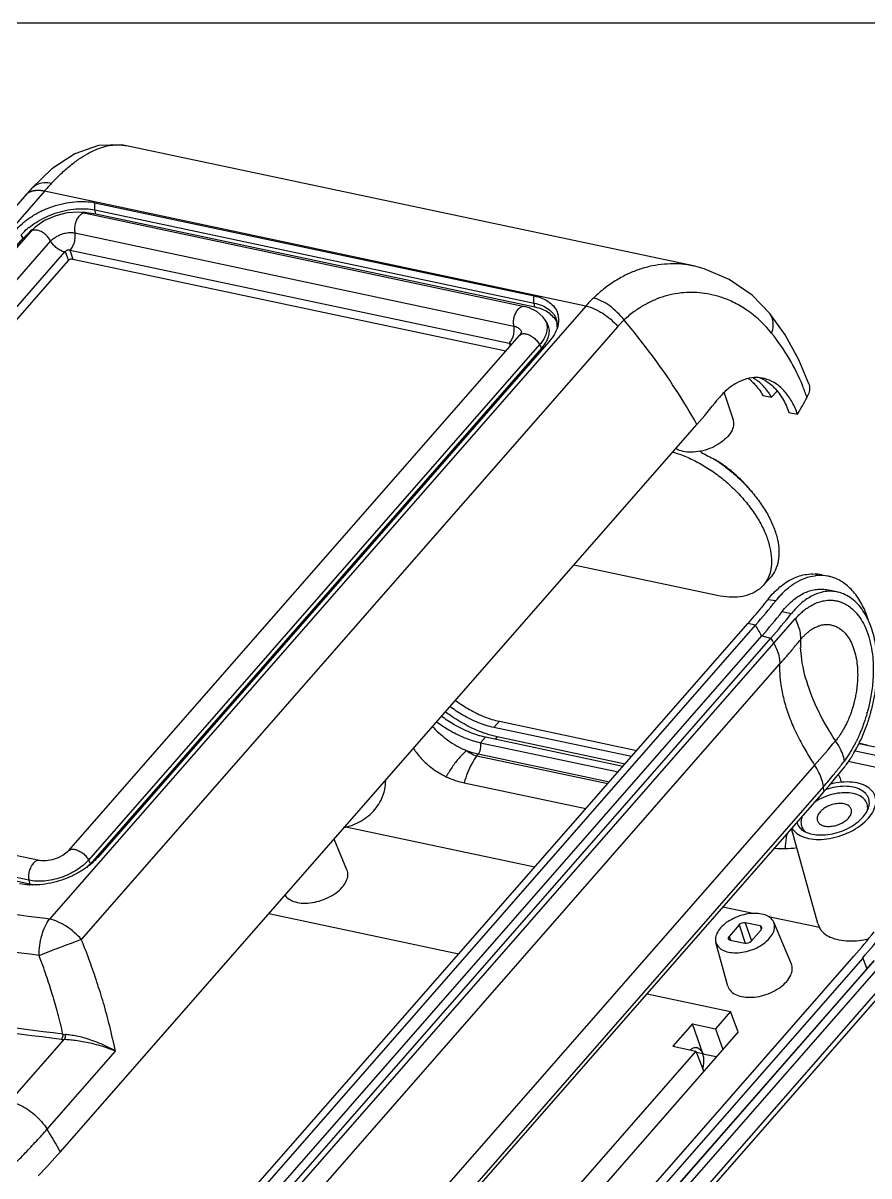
# Model space of a CAD drawing. Header units: millimetres. Extents: x 1786 to 4177, y -2705 to -1639.
# Drawn here: x 3492.5 to 3556.9, y -1758.6 to -1670.7 of the extents above; entities that cross this region are included whole.
import ezdxf

# ---------------------------------------------------------------- set-up
doc = ezdxf.new("R2010")
doc.units = ezdxf.units.MM
doc.layers.add('06___PRT_ALL_SURFS', color=7, linetype='Continuous')

# ---------------------------------------------------------------- blocks, each defined once
blk = doc.blocks.new('*u190')
at = {"color": 7, "linetype": 'Continuous'}
for p, q in [((50.12, 69.67, 0), (-0.71, 80.45, 0)), ((-8.06, 76.37, 0), (-56.14, 21.42, 0)), ((40.47, 66.08, 0), (-8.06, 76.37, 0)), ((-3.53, 75.34, 0), (35.83, 66.99, 0)), ((-3.46, 74.35, 0), (-3.53, 74.7, 0)), ((-3.53, 74.7, 0), (35.83, 66.35, 0)), ((-7.05, 74.18, 0), (-8.04, 73.74, 0)), ((-4.38, 74.4, 0), (34.97, 66.05, 0)), ((-3.46, 74.35, 0), (35.89, 66, 0)), ((-49.72, 26.54, 0), (-9.29, 72.74, 0)), ((-9.97, 72.15, 0), (-10.13, 72.47, 0)), ((-5.33, 72.63, 0), (34.02, 64.29, 0)), ((-50.4, 25.95, 0), (-9.97, 72.15, 0)), ((-47.91, 25.7, 0), (-7.49, 71.91, 0)), ((-46.65, 24.73, 0), (-6.22, 70.93, 0)), ((-6.19, 70.96, 0), (-5.91, 70.16, 0)), ((-5.79, 71.1, 0), (-5.51, 70.29, 0)), ((-5.75, 71.09, 0), (33.6, 62.74, 0)), ((-5.51, 70.29, 0), (33.3, 62.06, 0)), ((-46.01, 24.33, 0), (-5.91, 70.16, 0)), ((35.89, 66, 0), (35.83, 66.35, 0)), ((40.47, 66.08, 0), (-7.61, 11.13, 0)), ((56.95, 65.4, 0), (56.95, 65.4, 0)), ((43.33, 64.25, 0), (-4.75, 9.3, 0)), ((36.96, 64.59, 0), (36.79, 64.87, 0)), ((37.89, 64.54, 0), (37.87, 64.18, 0)), ((37.89, 64.54, 0), (37.89, 64.54, 0)), ((-5.91, 17.25, 0), (34.52, 63.45, 0)), ((34.69, 63.7, 0), (34.69, 63.7, 0)), ((37.39, 63.16, 0), (37.15, 62.87, 0)), ((36.32, 62.62, 0), (-4.1, 16.41, 0)), ((36.49, 62.3, 0), (-3.94, 16.09, 0)), ((37.15, 62.87, 0), (-3.28, 16.66, 0)), ((33.64, 62.73, 0), (33.7, 62.51, 0)), ((36.32, 62.62, 0), (36.49, 62.3, 0)), ((52.87, 58.31, 0), (53.66, 55.87, 0)), ((56.33, 58.07, 0), (57.11, 57.9, 0)), ((57.11, 57.9, 0), (57.59, 58.42, 0)), ((57.59, 58.42, 0), (57.6, 58.44, 0)), ((58.67, 56.54, 0), (59.44, 56.38, 0)), ((-6.63, -9.74, 0), (50.43, 55.47, 0)), ((52.24, 40.14, 0), (39.4, 42.86, 0)), ((56.33, 41, 0), (57, 41.73, 0)), ((61.61, 41.98, 0), (61.43, 42.01, 0)), ((63.08, 40.43, 0), (62.26, 40.62, 0)), ((57.49, 39.66, 0), (56.78, 39.76, 0)), ((56.17, 39.01, 0), (56.2, 39.04, 0)), ((58.06, 38.7, 0), (58.89, 38.51, 0)), ((-2.07, -27.59, 0), (54.99, 37.61, 0)), ((-1.38, -27.73, 0), (55.67, 37.48, 0)), ((55.67, 37.48, 0), (54.99, 37.61, 0)), ((57.32, 35.85, 0), (59.24, 38.04, 0)), ((-0.82, -28.7, 0), (56.24, 36.51, 0)), ((0.01, -28.89, 0), (57.06, 36.32, 0)), ((56.24, 36.51, 0), (57.06, 36.32, 0)), ((0.27, -29.36, 0), (57.32, 35.85, 0)), ((0.79, -31.24, 0), (57.84, 33.97, 0)), ((32.72, 28.86, 0), (32.23, 28.3, 0)), ((44.56, 25.69, 0), (32.23, 28.3, 0)), ((32.72, 28.86, 0), (45.04, 26.25, 0)), ((31.47, 27.43, 0), (31.03, 26.94, 0)), ((31.03, 26.94, 0), (43.36, 24.32, 0)), ((43.79, 24.82, 0), (31.47, 27.43, 0)), ((32.52, 27.46, 0), (32.34, 27.25, 0)), ((43.98, 25.03, 0), (32.52, 27.46, 0)), ((65.13, 26.83, 0), (64.95, 26.88, 0)), ((65, 26.91, 0), (65.14, 26.87, 0)), ((30.71, 25.77, 0), (30.83, 25.93, 0)), ((30.83, 25.93, 0), (42.59, 23.44, 0)), ((64.61, 26.22, 0), (68.62, 25.37, 0)), ((69.13, 25.96, 0), (64.93, 26.85, 0)), ((65.14, 26.87, 0), (65.24, 26.84, 0)), ((65.24, 26.84, 0), (65.55, 26.75, 0)), ((60.97, 24.94, 0), (3.92, -40.27, 0)), ((30.71, 25.77, 0), (42.45, 23.28, 0)), ((63.99, 25.27, 0), (68.94, 24.22, 0)), ((-8.5, 16.37, 0), (-47.85, 24.72, 0)), ((63, 23.96, 0), (63.06, 24.03, 0)), ((-9.45, 14.61, 0), (-48.8, 22.95, 0)), ((61.77, 23, 0), (4.72, -42.21, 0)), ((29.56, 23.35, 0), (40.48, 21.04, 0)), ((-9.38, 14.26, 0), (-48.73, 22.6, 0)), ((4.77, -42.64, 0), (61.82, 22.57, 0)), ((35.89, 15.78, 0), (18.95, 19.37, 0)), ((61.25, 10.72, 0), (58.91, 19.24, 0)), ((19.06, 15.55, 0), (17.91, 18.3, 0)), ((-8.42, 16.36, 0), (-8.5, 16.38, 0)), ((-4.1, 16.41, 0), (-3.94, 16.09, 0)), ((-9.45, 14.61, 0), (-9.38, 14.26, 0)), ((12.06, 11.62, 0), (29.08, 8, 0)), ((55.46, 11.63, 0), (52.75, 12.2, 0)), ((-7.61, 11.13, 0), (-7.97, 11.17, 0)), ((54.2, 10.6, 0), (53.3, 9.58, 0)), ((54.2, 10.6, 0), (54.76, 8.96, 0)), ((56.08, 10.52, 0), (54.76, 10.79, 0)), ((54.76, 10.79, 0), (55.32, 9.19, 0)), ((56.08, 10.52, 0), (56.19, 10.18, 0)), ((61.4, 10.37, 0), (56.83, 11.34, 0)), ((58.89, 7.1, 0), (57.32, 10.84, 0)), ((61.25, 10.72, 0), (61.4, 10.37, 0)), ((53.3, 9.58, 0), (53.42, 9.25, 0)), ((55.29, 9.15, 0), (56.19, 10.18, 0)), ((53.2, 5.13, 0), (52.13, 9.04, 0)), ((53.41, 9.24, 0), (54.72, 8.96, 0)), ((7.45, -57.4, 0), (64.5, 7.81, 0)), ((65.28, 7.64, 0), (8.23, -57.57, 0)), ((9.29, -57.79, 0), (66.35, 7.41, 0)), ((10.07, -57.96, 0), (67.13, 7.25, 0)), ((65.28, 7.64, 0), (65.65, 6.68, 0)), ((67.26, 5.44, 0), (10.21, -59.76, 0)), ((66.96, 4.47, 0), (9.9, -60.73, 0)), ((45.95, 4.43, 0), (53.44, 2.84, 0)), ((54.13, 1.02, 0), (53.44, 2.84, 0)), ((50.02, 1.74, 0), (48.27, -0.26, 0)), ((50.02, 1.74, 0), (52.09, 1.3, 0)), ((50.94, -0.93, 0), (50.02, 1.74, 0)), ((52.09, 1.3, 0), (52.74, -0.57, 0)), ((-11.15, -5.23, 0), (-6.29, 0.33, 0)), ((54.13, 1.02, 0), (5.98, -54.01, 0)), ((-7.82, -7.71, 0), (-1.7, -0.71, 0)), ((48.27, -0.26, 0), (50.34, -0.7, 0)), ((50.34, -0.7, 0), (51.03, -2.52, 0)), ((50.38, -0.81, 0), (50.94, -0.93, 0)), ((50.94, -0.93, 0), (50.96, -0.97, 0)), ((52.16, -1.23, 0), (50.96, -0.97, 0)), ((50.84, -2.01, 0), (51, -2.04, 0))]:
    blk.add_line(p, q, dxfattribs=at)
at = {"color": 7, "linetype": 'Continuous', "elevation": 0}
for points in [[(-0.69, 80.45), (-1.14, 80.52), (-3.22, 80.47), (-5.34, 79.73), (-7.39, 78.37), (-9.19, 76.65)], [(-9.19, 76.65), (-9.34, 76.48), (-9.64, 76.14), (-57.85, 21.05)], [(-4.38, 74.4), (-4.98, 74.48), (-6.01, 74.43), (-7.05, 74.18)], [(-8.04, 73.74), (-8.88, 73.15), (-9.29, 72.74)], [(56.95, 65.4), (55.37, 67.04), (53.32, 68.47), (51.08, 69.42), (50.12, 69.67)], [(36.08, 65.59), (35.4, 65.93), (34.97, 66.05)], [(36.79, 64.86), (36.61, 65.12), (36.08, 65.59)], [(60.45, 59.11), (59.57, 61.25), (58.32, 63.51), (56.95, 65.4)], [(34.69, 63.72), (34.69, 63.73), (34.68, 63.69), (34.59, 63.54), (34.52, 63.45)], [(-5.91, 17.25), (-6.03, 17.13), (-6.37, 16.86), (-6.84, 16.61), (-7.37, 16.43), (-7.89, 16.34), (-8.32, 16.34), (-8.5, 16.37)]]:
    blk.add_lwpolyline(points, dxfattribs=at)
at = {"color": 7, "linetype": 'Continuous'}
for centre, radius, start, end in [((-1.49, 76.75, 0), 3.78, 78.1753, 78.9564), ((15.04, 56.18, 0), 30.69, 137.0218, 138.8461), ((-4.57, 68.22, 0), 6.24, 88.2968, 91.1923), ((-5.54, 68.27, 0), 6.23, 128.7893, 130.2252), ((-5.39, 67.96, 0), 6.22, 128.7943, 129.1723), ((-5.31, 67.85, 0), 6.36, 126.8685, 128.7885), ((-1.27, 66.6, 0), 6.57, 138.4325, 138.8087), ((-7.09, 64.75, 0), 6.48, 78.0312, 78.4077), ((49.15, 58.49, 0), 11.53, 133.8907, 138.8285), ((36.28, 64.03, 0), 1.66, 11.6502, 17.5064), ((34.11, 63.62, 0), 0.581, 7.4494, 8.8998), ((42.29, 51.7, 0), 19.04, 22.2208, 38.8375), ((32.31, 56.67, 0), 6.21, 77.8281, 78.0243), ((32.13, 55.84, 0), 7.06, 77.6521, 77.8265), ((52.74, 56.44, 0), 3.89, 48.8148, 54.1802), ((53.76, 56.64, 0), 3.45, 59.0924, 60.4023), ((53.71, 56.56, 0), 3.54, 56.7896, 59.0881), ((54.92, 56.61, 0), 3.23, 63.7323, 72.0258), ((54.91, 56.57, 0), 3.27, 62.0294, 63.7499), ((52.31, 55.21, 0), 5.51, 29.295, 35.4016), ((21.77, 78.53, 0), 43.7, 329.5447, 331.8305), ((41.89, 51.53, 0), 19.47, 19.098, 22.2463), ((6.85, 93.62, 0), 57.92, 318.7952, 321.6151), ((61.48, 38.14, 0), 3.8, 94.4358, 97.0189), ((60.79, 38.59, 0), 3.48, 80.6489, 86.1858), ((61.47, 38.23, 0), 3.71, 91.8717, 94.4351), ((60.8, 38.67, 0), 3.4, 79.2364, 80.6305), ((61.47, 38.34, 0), 3.6, 90.6531, 91.8516), ((61.47, 38.39, 0), 3.54, 90.7297, 92.0165), ((61.47, 38.32, 0), 3.61, 79.4142, 90.6534), ((61.47, 38.42, 0), 3.52, 79.2898, 90.7527), ((13.25, 74.63, 0), 56.39, 318.787, 321.6684), ((14.17, 73.43, 0), 54.31, 320.7065, 321.6806), ((66.82, 31.91, 0), 12.75, 141.7258, 141.9784), ((64.22, 34.36, 0), 8.56, 141.5463, 141.7848), ((12.35, 74.93, 0), 56.67, 318.8059, 320.6551), ((13.61, 73.84, 0), 56.67, 318.787, 321.6684), ((13.67, 74.32, 0), 57.68, 318.7879, 321.6196), ((11.58, 11.33, 0), 51.26, 29.4108, 30.6631), ((12.79, 11.63, 0), 50.69, 28.5423, 29.1509), ((70.95, 36.09, 0), 11.24, 179.584, 183.1131), ((66.88, 33.62, 0), 9.05, 177.7815, 181.3249), ((51, 33.75, 0), 15.25, 343.8824, 344.4527), ((-208.01, 260.24, 0), 357.38, 318.8212, 319.2795), ((86.36, 42.41, 0), 28.07, 211.1495, 213.0644), ((81.05, 38.47, 0), 24.22, 212.1432, 213.9793), ((34.02, 47.27, 0), 36.87, 321.1853, 322.7719), ((34.05, 47.25, 0), 36.83, 322.7719, 323.4666), ((56.04, 30.78, 0), 9.7, 321.6429, 323.3463), ((55.67, 31.06, 0), 10.16, 323.342, 324.439), ((34.16, 47.16, 0), 36.69, 318.8134, 321.1863), ((17.73, 61.17, 0), 58.6, 319.0869, 320.5805), ((19.48, 59.72, 0), 56.33, 320.6753, 321.6329), ((57.29, 21.28, 0), 6.47, 21.0401, 25.7692), ((36.08, 19.68, 0), 25.9, 6.4012, 7.3534), ((16.61, 62.13, 0), 60.08, 318.8142, 319.0914), ((63.86, 17.23, 0), 5.82, 108.6442, 109.1759), ((58.44, 23.49, 0), 4.08, 356.4375, 358.4147), ((57.66, 21.43, 0), 6.06, 19.9564, 20.9925), ((57.78, 21.47, 0), 5.94, 18.7426, 19.957), ((16.98, 26.83, 0), 7.71, 283.783, 284.7932), ((58.26, 24.77, 0), 7.32, 270.5492, 278.7515), ((-8.04, 20.98, 0), 6.43, 309.949, 310.978), ((-9.09, 20.55, 0), 6.37, 267.1062, 267.4113), ((23.3, 43.88, 0), 54.76, 318.793, 321.7732), ((23.17, 44.51, 0), 55.97, 318.7997, 321.7164), ((-6.06, 4.44, 0), 4.12, 263.3682, 266.8231), ((-5.9, 4.06, 0), 3.29, 261.1211, 264.9575), ((50.3, -0.92, 0), 0.543, 74.0553, 77.9719), ((-52.97, -35.62, 0), 53.08, 29.1834, 31.7269), ((-53.85, 31.61, 0), 62.76, 316.1239, 318.7967)]:
    blk.add_arc(centre, radius, start, end, dxfattribs=at)
for centre, major_axis, ratio, start_param, end_param in [((-5.68, 70.1, 0), (0.283, 0.098), 0.588068, 0.773096, 2.341153), ((54.53, 10.53, 0), (0.401, 0.139), 0.586505, 0.771839, 2.342559), ((55.85, 10.25, 0), (0.401, 0.139), 0.586416, 5.484232, 7.054952), ((53.64, 9.51, 0), (0.401, 0.139), 0.586416, 2.342639, 3.91336), ((54.95, 9.23, 0), (0.401, 0.139), 0.586505, -2.369754, -0.799034)]:
    blk.add_ellipse(centre, major_axis=major_axis, ratio=ratio, start_param=start_param, end_param=end_param, dxfattribs=at)
for points, start_tangent, end_tangent in [([(-7.41, 77.1, 0), (-6.48, 78.03, 0), (-5.62, 78.77, 0), (-4.8, 79.37, 0), (-4.01, 79.84, 0), (-3.22, 80.2, 0), (-2.44, 80.43, 0), (-1.75, 80.52, 0), (-1.06, 80.51, 0), (-0.76, 80.46, 0)], (0.681956, 0.731393), (0.981481, -0.191557)), ([(-9.19, 76.65, 0), (-8.73, 76.98, 0), (-8.12, 77.14, 0), (-7.41, 77.1, 0)], (0.677099, 0.735892), (0.984366, -0.176133)), ([(-10.53, 72.98, 0), (-9.9, 73.59, 0), (-9.13, 74.15, 0), (-8.25, 74.63, 0), (-7.3, 75.01, 0), (-6.32, 75.28, 0), (-5.33, 75.43, 0), (-4.39, 75.45, 0), (-3.53, 75.34, 0)], (0.658501, 0.75258), (0.97824, -0.207477)), ([(-8.06, 76.37, 0), (-8.17, 76.4, 0), (-8.28, 76.41, 0), (-8.39, 76.43, 0), (-8.5, 76.43, 0), (-8.6, 76.44, 0), (-8.7, 76.44, 0), (-8.8, 76.43, 0), (-8.89, 76.42, 0), (-8.99, 76.41, 0), (-9.08, 76.39, 0), (-9.16, 76.37, 0), (-9.25, 76.34, 0), (-9.33, 76.31, 0), (-9.4, 76.28, 0), (-9.48, 76.24, 0), (-9.54, 76.2, 0), (-9.61, 76.15, 0), (-9.67, 76.1, 0), (-9.73, 76.04, 0), (-9.77, 76, 0)], (-0.978233, 0.207509), (-0.658304, -0.752752)), ([(-9.44, 73.13, 0), (-8.81, 73.58, 0), (-7.98, 74.03, 0), (-7.09, 74.39, 0), (-6.16, 74.65, 0), (-5.23, 74.78, 0), (-4.34, 74.8, 0), (-3.53, 74.7, 0)], (0.779398, 0.626529), (0.97824, -0.207477)), ([(-4.38, 74.4, 0), (-4.45, 74.41, 0), (-4.71, 74.34, 0), (-4.95, 74.14, 0), (-5.16, 73.83, 0), (-5.3, 73.44, 0), (-5.36, 73.02, 0), (-5.33, 72.63, 0)], (-0.976446, 0.215764), (0.190285, -0.981729)), ([(-4.39, 74.46, 0), (-4.26, 74.45, 0), (-3.46, 74.35, 0)], (0.999551, -0.029976), (0.97824, -0.207477)), ([(-3.53, 74.7, 0), (-3.55, 74.9, 0), (-3.55, 75.12, 0), (-3.53, 75.34, 0)], (-0.189906, 0.981802), (0.167213, 0.985921)), ([(-10.13, 72.47, 0), (-9.56, 73.03, 0)], (0.658501, 0.75258), (0.763492, 0.645817)), ([(-9.97, 72.15, 0), (-9.38, 72.72, 0), (-9.32, 72.78, 0)], (0.658501, 0.75258), (0.775248, 0.631657)), ([(-7.49, 71.91, 0), (-7.71, 72.23, 0), (-8.01, 72.53, 0), (-8.35, 72.75, 0), (-8.7, 72.87, 0), (-9.01, 72.89, 0), (-9.25, 72.79, 0), (-9.29, 72.74, 0)], (-0.453949, 0.891028), (-0.650654, -0.759374)), ([(-7.49, 71.91, 0), (-7.15, 72.2, 0), (-6.73, 72.44, 0), (-6.25, 72.6, 0), (-5.77, 72.67, 0), (-5.33, 72.63, 0)], (0.658501, 0.75258), (0.97824, -0.207477)), ([(-5.75, 71.09, 0), (-5.53, 71.4, 0), (-5.37, 71.8, 0), (-5.31, 72.23, 0), (-5.33, 72.63, 0)], (0.692278, 0.721631), (-0.190285, 0.981729)), ([(-6.22, 70.93, 0), (-6.58, 71.05, 0), (-6.94, 71.27, 0), (-7.26, 71.57, 0), (-7.49, 71.91, 0)], (-0.986722, 0.16242), (-0.453949, 0.891028)), ([(-5.79, 71.1, 0), (-5.9, 71.1, 0), (-6.01, 71.08, 0), (-6.11, 71.03, 0), (-6.19, 70.96, 0)], (-0.979571, 0.201101), (-0.663384, -0.748279)), ([(50.1, 69.67, 0), (49.57, 69.77, 0), (48.54, 69.86, 0), (47.51, 69.83, 0), (46.41, 69.67, 0), (45.32, 69.38, 0), (44.27, 68.96, 0), (43.24, 68.41, 0), (42.2, 67.7, 0), (41.15, 66.8, 0)], (-0.978588, 0.205827), (-0.720991, -0.692944)), ([(57.12, 63.64, 0), (55.9, 64.93, 0), (54.68, 65.86, 0), (53.5, 66.51, 0), (52.39, 66.93, 0), (51.37, 67.17, 0), (50.43, 67.28, 0), (49.5, 67.29, 0), (48.51, 67.18, 0), (47.55, 66.96, 0), (46.61, 66.62, 0), (45.7, 66.17, 0), (44.8, 65.58, 0), (43.89, 64.83, 0)], (-0.626894, 0.779105), (-0.727912, -0.68567)), ([(35.83, 66.35, 0), (35.8, 66.56, 0), (35.8, 66.77, 0), (35.83, 66.99, 0)], (-0.189906, 0.981802), (0.167213, 0.985921)), ([(35.83, 66.99, 0), (36.58, 66.76, 0), (37.2, 66.41, 0), (37.66, 65.96, 0), (37.94, 65.42, 0), (38.02, 64.82, 0), (38, 64.52, 0)], (0.97824, -0.207477), (-0.152028, -0.988376)), ([(35.83, 66.35, 0), (36.54, 66.13, 0), (37.12, 65.8, 0), (37.56, 65.37, 0), (37.82, 64.87, 0), (37.89, 64.54, 0)], (0.97824, -0.207477), (0.117174, -0.993111)), ([(43.89, 64.83, 0), (43.29, 65.51, 0), (42.61, 66.09, 0), (41.88, 66.53, 0), (41.15, 66.8, 0)], (-0.595682, 0.80322), (-0.97079, 0.239932)), ([(34.02, 64.29, 0), (33.99, 64.68, 0), (34.05, 65.09, 0), (34.2, 65.48, 0), (34.4, 65.79, 0), (34.65, 65.99, 0), (34.9, 66.06, 0), (34.97, 66.05, 0)], (-0.190285, 0.981729), (0.976651, -0.214832)), ([(35.89, 66, 0), (36.6, 65.78, 0), (37.17, 65.46, 0), (37.6, 65.04, 0), (37.86, 64.54, 0), (37.86, 64.53, 0)], (0.97824, -0.207477), (0.301267, -0.95354)), ([(40.47, 66.08, 0), (41.22, 65.84, 0), (41.98, 65.43, 0), (42.7, 64.89, 0), (43.33, 64.25, 0)], (0.97824, -0.207476), (0.645835, -0.763477)), ([(57.12, 63.64, 0), (57.26, 64.33, 0), (57.19, 64.94, 0), (56.95, 65.4, 0)], (0.320684, 0.947186), (-0.629872, 0.776699)), ([(33.6, 62.74, 0), (33.82, 63.05, 0), (33.98, 63.45, 0), (34.04, 63.88, 0), (34.02, 64.29, 0)], (0.692278, 0.721631), (-0.190285, 0.981729)), ([(34.02, 64.29, 0), (34.37, 64.15, 0), (34.6, 63.94, 0), (34.69, 63.71, 0)], (0.97824, -0.207477), (0.154694, -0.987962)), ([(36.93, 64.57, 0), (36.99, 64.11, 0), (36.91, 63.61, 0), (36.72, 63.16, 0)], (0.305315, -0.952251), (-0.488965, -0.872303)), ([(36.79, 64.86, 0), (36.93, 64.57, 0)], (0.519652, -0.854378), (0.305315, -0.952251)), ([(36.96, 64.59, 0), (37.1, 64.28, 0), (37.17, 63.81, 0), (37.08, 63.31, 0), (36.95, 62.97, 0)], (0.521533, -0.853231), (-0.444765, -0.895647)), ([(38, 64.52, 0), (37.92, 64.17, 0), (37.62, 63.51, 0), (37.39, 63.16, 0)], (-0.152028, -0.988376), (-0.595069, -0.803675)), ([(43.33, 64.25, 0), (43.5, 64.43, 0), (43.68, 64.63, 0), (43.89, 64.83, 0)], (0.658574, 0.752516), (0.731507, 0.681834)), ([(50.43, 55.47, 0), (48.51, 58.63, 0), (46.33, 61.76, 0), (43.89, 64.83, 0)], (-0.487375, 0.873193), (-0.646343, 0.763047)), ([(34.52, 63.45, 0), (34.57, 63.5, 0), (34.8, 63.6, 0), (35.11, 63.58, 0), (35.46, 63.46, 0), (35.8, 63.23, 0), (36.11, 62.94, 0), (36.32, 62.62, 0)], (0.652385, 0.757887), (0.454282, -0.890858)), ([(36.72, 63.16, 0), (36.69, 63.11, 0), (36.32, 62.62, 0)], (-0.488965, -0.872303), (-0.658501, -0.75258)), ([(33.72, 62.7, 0), (33.64, 62.73, 0)], (-0.793436, 0.608654), (-0.976878, 0.213799)), ([(33.77, 62.64, 0), (33.76, 62.64, 0), (33.72, 62.7, 0)], (-0.234776, 0.97205), (-0.793436, 0.608654)), ([(33.77, 62.59, 0), (33.77, 62.64, 0)], (0.172918, 0.984936), (-0.234776, 0.97205)), ([(36.95, 62.97, 0), (36.85, 62.8, 0), (36.49, 62.3, 0)], (-0.444765, -0.895647), (-0.658501, -0.75258)), ([(56.39, 59.6, 0), (55.8, 59.67, 0), (54.88, 59.55, 0), (53.96, 59.17, 0), (53.08, 58.54, 0), (52.25, 57.66, 0)], (-0.978375, 0.206839), (-0.620672, -0.78407)), ([(55.3, 59.37, 0), (55.59, 59.08, 0), (56.33, 58.07, 0)], (0.753076, -0.657934), (0.490448, -0.87147)), ([(56.06, 59.22, 0), (55.88, 59.36, 0), (55.65, 59.52, 0)], (-0.755839, 0.654757), (-0.836724, 0.547625)), ([(56.79, 58.4, 0), (56.38, 58.91, 0), (56.06, 59.22, 0)], (-0.579563, 0.814927), (-0.755839, 0.654757)), ([(57.93, 58.79, 0), (57.55, 59.09, 0), (56.7, 59.51, 0), (56.39, 59.6, 0)], (-0.746155, 0.665773), (-0.978375, 0.206839)), ([(56.44, 59.46, 0), (57.33, 58.79, 0), (57.6, 58.5, 0)], (0.883191, -0.469014), (0.644581, -0.764536)), ([(60.45, 59.11, 0), (60.51, 58.87, 0), (60.48, 58.39, 0), (60.29, 57.9, 0)], (0.326942, -0.945044), (-0.4719, -0.881652)), ([(57.6, 58.5, 0), (58.09, 57.8, 0), (58.67, 56.54, 0)], (0.644581, -0.764536), (0.327214, -0.94495)), ([(59.44, 56.38, 0), (58.96, 57.47, 0), (58.31, 58.4, 0), (57.93, 58.79, 0)], (-0.327214, 0.94495), (-0.746155, 0.665773)), ([(53.66, 55.87, 0), (53.71, 55.49, 0), (53.57, 54.95, 0), (53.2, 54.4, 0)], (0.303009, -0.952988), (-0.658501, -0.75258)), ([(53.2, 54.4, 0), (52.65, 53.9, 0), (51.94, 53.47, 0), (51.15, 53.17, 0), (50.32, 53, 0), (49.54, 52.99, 0), (48.86, 53.14, 0), (48.53, 53.29, 0)], (-0.658501, -0.75258), (-0.859292, 0.511485)), ([(48.25, 52.99, 0), (48.89, 52.79, 0), (50.06, 52.3, 0), (51.23, 51.65, 0), (52.37, 50.87, 0), (53.44, 49.97, 0), (54.42, 48.98, 0), (55.27, 47.92, 0), (55.99, 46.83, 0), (56.54, 45.74, 0), (56.91, 44.66, 0), (57.09, 43.65, 0), (57.08, 42.71, 0), (56.88, 41.88, 0), (56.48, 41.18, 0), (56.33, 41, 0)], (0.963807, -0.2666), (-0.674735, -0.73806)), ([(50.68, 53.08, 0), (50.71, 53.06, 0), (51.88, 52.41, 0), (53.03, 51.62, 0), (54.1, 50.72, 0), (55.08, 49.73, 0), (55.94, 48.67, 0), (56.66, 47.58, 0), (57.21, 46.48, 0), (57.58, 45.4, 0), (57.76, 44.38, 0), (57.75, 43.44, 0), (57.54, 42.61, 0), (57.15, 41.91, 0), (57, 41.73, 0)], (0.900521, -0.434812), (-0.674735, -0.73806)), ([(55.5, 49.23, 0), (55.19, 49.62, 0), (54.33, 50.55, 0), (53.36, 51.4, 0), (52.32, 52.14, 0), (52.04, 52.32, 0)], (-0.61132, 0.791384), (-0.855488, 0.517823)), ([(56.81, 39.81, 0), (57.87, 40.9, 0), (59.04, 41.66, 0), (60.24, 42.03, 0), (61.02, 42.06, 0)], (0.624233, 0.781239), (0.997764, -0.066839)), ([(58.42, 40.65, 0), (59.26, 41.28, 0), (60.12, 41.7, 0), (61.01, 41.91, 0)], (0.749652, 0.661833), (0.992517, 0.122107)), ([(65.8, 37.91, 0), (65.69, 38.25, 0), (65.11, 39.52, 0), (64.34, 40.59, 0), (63.43, 41.36, 0), (62.42, 41.81, 0), (62.13, 41.88, 0)], (-0.295645, 0.955298), (-0.982925, 0.184006)), ([(56.33, 41, 0), (55.91, 40.63, 0), (55.18, 40.24, 0), (54.31, 40.02, 0), (53.32, 39.99, 0), (52.24, 40.14, 0)], (-0.674735, -0.73806), (-0.97824, 0.207477)), ([(58.42, 40.65, 0), (57.94, 40.2, 0), (57.51, 39.68, 0)], (-0.772498, -0.635018), (-0.593186, -0.805066)), ([(58.42, 40.65, 0), (57.96, 40.2, 0), (57.51, 39.68, 0)], (-0.74904, -0.662525), (-0.621851, -0.783136)), ([(58.06, 38.7, 0), (58.99, 39.67, 0), (59.48, 40.04, 0), (59.99, 40.33, 0), (60.51, 40.54, 0), (61.02, 40.66, 0), (61.54, 40.7, 0), (62.05, 40.66, 0), (62.26, 40.62, 0)], (0.620013, 0.784592), (0.973559, -0.228438)), ([(63.08, 40.43, 0), (62.95, 40.46, 0), (62.28, 40.51, 0), (61.55, 40.41, 0), (60.74, 40.1, 0), (59.84, 39.5, 0), (58.89, 38.51, 0)], (-0.97355, 0.228472), (-0.620688, -0.784057)), ([(65.99, 29.57, 0), (66.02, 29.69, 0), (66.29, 30.8, 0), (66.47, 31.88, 0), (66.57, 32.96, 0), (66.59, 34.03, 0), (66.53, 35.06, 0), (66.39, 36, 0), (66.19, 36.83, 0), (65.93, 37.58, 0), (65.6, 38.28, 0), (65.2, 38.93, 0), (64.7, 39.5, 0), (64.16, 39.95, 0), (63.57, 40.27, 0), (63.08, 40.43, 0)], (0.271555, 0.962423), (-0.97355, 0.228472)), ([(59.24, 38.04, 0), (59.37, 38.18, 0), (59.5, 38.32, 0), (59.64, 38.46, 0), (59.78, 38.59, 0), (59.93, 38.72, 0), (60.08, 38.85, 0), (60.23, 38.96, 0), (60.38, 39.06, 0), (60.54, 39.16, 0), (60.71, 39.26, 0), (60.89, 39.36, 0), (61.09, 39.45, 0), (61.32, 39.54, 0), (61.56, 39.61, 0), (61.83, 39.67, 0), (62.12, 39.71, 0), (62.44, 39.72, 0), (62.79, 39.68, 0), (63.17, 39.6, 0), (63.57, 39.44, 0), (64, 39.2, 0), (64.45, 38.83, 0), (64.9, 38.32, 0), (65.35, 37.61, 0), (65.74, 36.7, 0), (66.02, 35.66, 0), (66.18, 34.63, 0), (66.23, 33.68, 0), (66.21, 32.8, 0), (66.15, 32, 0), (66.05, 31.28, 0), (65.93, 30.62, 0), (65.79, 30.04, 0), (65.69, 29.66, 0)], (0.658258, 0.752792), (-0.268033, -0.96341)), ([(59.24, 38.04, 0), (59.51, 37.39, 0), (59.67, 36.76, 0), (59.7, 36.17, 0)], (0.45176, -0.892139), (-0.049709, -0.998764)), ([(59.7, 36.17, 0), (59.8, 36.28, 0), (59.9, 36.4, 0), (60, 36.5, 0), (60.11, 36.61, 0), (60.22, 36.71, 0), (60.33, 36.81, 0), (60.44, 36.9, 0), (60.55, 36.99, 0), (60.67, 37.07, 0), (60.79, 37.15, 0), (60.93, 37.23, 0), (61.08, 37.3, 0), (61.24, 37.37, 0), (61.42, 37.43, 0), (61.62, 37.49, 0), (61.83, 37.52, 0), (62.07, 37.54, 0), (62.32, 37.52, 0), (62.6, 37.46, 0), (62.89, 37.36, 0), (63.21, 37.18, 0), (63.53, 36.93, 0), (63.86, 36.56, 0), (64.19, 36.05, 0), (64.47, 35.38, 0), (64.68, 34.63, 0), (64.79, 33.87, 0), (64.83, 33.18, 0), (64.82, 32.54, 0), (64.77, 31.95, 0), (64.69, 31.42, 0), (64.6, 30.94, 0), (64.5, 30.51, 0), (64.39, 30.13, 0), (64.29, 29.79, 0), (64.18, 29.48, 0), (64.07, 29.21, 0), (63.97, 28.96, 0), (63.87, 28.74, 0), (63.77, 28.54, 0), (63.68, 28.36, 0), (63.59, 28.2, 0), (63.51, 28.05, 0), (63.42, 27.9, 0), (63.32, 27.75, 0), (63.23, 27.6, 0), (63.13, 27.47, 0), (63.03, 27.34, 0), (62.94, 27.21, 0), (62.84, 27.1, 0)], (0.634157, 0.773204), (-0.642767, -0.766061)), ([(57.84, 33.97, 0), (58.47, 34.69, 0), (59.09, 35.43, 0), (59.7, 36.17, 0)], (0.658483, 0.752595), (0.629613, 0.776909)), ([(57.32, 35.85, 0), (57.62, 35.19, 0), (57.8, 34.55, 0), (57.84, 33.97, 0)], (0.477822, -0.878457), (-0.039263, -0.999229)), ([(62.35, 27.89, 0), (61.68, 29.06, 0), (60.47, 31.8, 0), (59.82, 34.42, 0), (59.72, 35.48, 0)], (-0.516918, 0.856035), (-0.054189, 0.998531)), ([(57.84, 33.41, 0), (57.92, 32.3, 0), (58.17, 30.99, 0), (58.57, 29.63, 0), (59.12, 28.24, 0), (59.82, 26.83, 0), (60.55, 25.59, 0)], (0.022411, -0.999749), (0.53199, -0.846751)), ([(32.23, 28.3, 0), (30.85, 28.73, 0), (29.44, 29.42, 0), (28.3, 30.17, 0)], (-0.97824, 0.207477), (-0.804204, 0.594353)), ([(28.79, 30.73, 0), (30.05, 29.91, 0), (31.4, 29.26, 0), (32.72, 28.86, 0)], (0.804194, -0.594367), (0.97824, -0.207477)), ([(31.47, 27.43, 0), (30.09, 27.86, 0), (28.68, 28.55, 0), (27.54, 29.3, 0)], (-0.97824, 0.207477), (-0.804204, 0.594353)), ([(31.55, 27.72, 0), (31.14, 27.87, 0), (29.73, 28.52, 0), (28.33, 29.38, 0), (27.88, 29.7, 0)], (-0.949423, 0.313999), (-0.797891, 0.602802)), ([(65.65, 29.51, 0), (65.51, 29.04, 0), (65.36, 28.62, 0), (65.23, 28.25, 0), (65.09, 27.91, 0), (64.96, 27.61, 0), (64.84, 27.34, 0), (64.72, 27.09, 0), (64.6, 26.87, 0), (64.49, 26.66, 0), (64.37, 26.45, 0), (64.25, 26.24, 0), (64.13, 26.04, 0), (64.01, 25.85, 0), (63.89, 25.66, 0), (63.76, 25.49, 0), (63.64, 25.32, 0)], (-0.277609, -0.960694), (-0.59551, -0.803348)), ([(63.94, 25.15, 0), (64.5, 26.02, 0), (65.16, 27.3, 0), (65.66, 28.52, 0), (65.99, 29.57, 0)], (0.58162, 0.813461), (0.271555, 0.962423)), ([(26.73, 28.38, 0), (26.83, 28.27, 0), (27.44, 27.7, 0), (28.12, 27.15, 0), (28.89, 26.65, 0), (29.78, 26.23, 0)], (0.697274, -0.716804), (0.929153, -0.369694)), ([(27.1, 28.81, 0), (28.36, 27.99, 0), (29.71, 27.34, 0), (31.03, 26.94, 0)], (0.80418, -0.594386), (0.97824, -0.207477)), ([(30.83, 25.93, 0), (30.96, 26.15, 0), (31.04, 26.41, 0), (31.07, 26.69, 0), (31.03, 26.94, 0)], (0.603119, 0.797651), (-0.254151, 0.967165)), ([(32.52, 27.46, 0), (31.55, 27.72, 0)], (-0.97824, 0.207477), (-0.949423, 0.313999)), ([(63.64, 25.32, 0), (63.49, 25.9, 0), (63.22, 26.49, 0), (62.84, 27.1, 0)], (-0.158062, 0.987429), (-0.586184, 0.810178)), ([(25.02, 26.43, 0), (25.72, 25.53, 0), (26.71, 24.64, 0), (27.96, 23.89, 0)], (0.554529, -0.832165), (0.90733, -0.420418)), ([(29.78, 26.23, 0), (29.1, 25.55, 0), (28.49, 24.76, 0), (27.96, 23.89, 0)], (-0.752967, -0.658058), (-0.464951, -0.885336)), ([(29.78, 26.23, 0), (30.24, 25.93, 0), (30.71, 25.77, 0)], (0.775001, -0.63196), (0.978208, -0.207626)), ([(29.78, 26.23, 0), (30.31, 26.06, 0), (30.83, 25.93, 0)], (0.945049, -0.32693), (0.97824, -0.207477)), ([(65.21, 26.8, 0), (65.2, 26.8, 0), (65.13, 26.83, 0)], (-0.873392, 0.487019), (-0.962974, 0.269595)), ([(65.7, 26.69, 0), (65.68, 26.7, 0), (65.62, 26.73, 0), (65.55, 26.75, 0)], (-0.879409, 0.476067), (-0.962998, 0.26951)), ([(30.71, 25.77, 0), (30.25, 25.06, 0), (29.86, 24.24, 0), (29.56, 23.35, 0)], (-0.603119, -0.797651), (-0.268093, -0.963393)), ([(61.77, 23, 0), (61.63, 23.62, 0), (61.36, 24.28, 0), (60.97, 24.94, 0)], (-0.127961, 0.991779), (-0.559082, 0.829112)), ([(27.96, 23.89, 0), (28.77, 23.56, 0), (29.56, 23.35, 0)], (0.907413, -0.42024), (0.978198, -0.207674)), ([(22.11, 21.78, 0), (22.44, 22.75, 0), (22.53, 23.55, 0)], (0.440046, 0.897975), (0.026646, 0.999645)), ([(65.79, 21.07, 0), (65.87, 21.4, 0), (65.82, 21.93, 0), (65.55, 22.38, 0), (65.09, 22.73, 0), (64.45, 22.95, 0), (63.69, 23.03, 0), (62.85, 22.96, 0), (62, 22.74, 0)], (0.326978, 0.945032), (-0.947521, -0.319692)), ([(66.36, 22.24, 0), (66.08, 22.66, 0), (65.53, 23.07, 0), (64.78, 23.33, 0), (63.88, 23.42, 0), (62.9, 23.34, 0), (62.36, 23.22, 0)], (-0.389768, 0.920913), (-0.968193, -0.250206)), ([(18.95, 19.37, 0), (19.74, 19.64, 0), (20.48, 20.02, 0), (21.14, 20.51, 0), (21.69, 21.11, 0), (22.11, 21.78, 0)], (0.966858, 0.255313), (0.440046, 0.897975)), ([(65.73, 21.07, 0), (65.63, 21.58, 0), (65.3, 22, 0), (64.76, 22.3, 0), (64.06, 22.44, 0), (63.25, 22.43, 0), (62.4, 22.26, 0), (61.57, 21.95, 0), (60.94, 21.58, 0)], (0.038762, 0.999248), (-0.822025, -0.569451)), ([(65.79, 20.17, 0), (66.25, 20.84, 0), (66.45, 21.5, 0), (66.4, 22.13, 0), (66.36, 22.24, 0)], (0.658501, 0.75258), (-0.389768, 0.920913)), ([(-7.97, 11.17, 0), (-20.36, 12.97, 0), (-32.73, 15.31, 0), (-44.67, 18.13, 0), (-56.14, 21.42, 0)], (-0.992342, 0.123522), (-0.954005, 0.299792)), ([(61.47, 20.74, 0), (61.26, 20.42, 0), (61.2, 20.1, 0), (61.23, 19.95, 0)], (-0.658501, -0.75258), (0.316156, -0.948707)), ([(64.25, 20.99, 0), (64.19, 21.11, 0), (63.96, 21.33, 0), (63.61, 21.46, 0), (63.18, 21.49, 0), (62.69, 21.43, 0), (62.22, 21.27, 0), (61.8, 21.03, 0), (61.47, 20.74, 0)], (-0.335351, 0.942093), (-0.658501, -0.75258)), ([(64.02, 20.19, 0), (64.22, 20.51, 0), (64.28, 20.83, 0), (64.25, 20.99, 0)], (0.658501, 0.75258), (-0.335351, 0.942093)), ([(65.31, 20.28, 0), (65.69, 20.84, 0), (65.79, 21.07, 0)], (0.658501, 0.75258), (0.326978, 0.945032)), ([(65.69, 20.82, 0), (65.73, 21.07, 0)], (0.228767, 0.973481), (0.038762, 0.999248)), ([(58.94, 19.3, 0), (59.13, 19.03, 0), (59.68, 18.62, 0), (60.43, 18.36, 0), (61.33, 18.27, 0), (62.32, 18.36, 0), (63.32, 18.61, 0), (64.28, 19.02, 0), (65.12, 19.55, 0), (65.79, 20.17, 0)], (0.503127, -0.864212), (0.658501, 0.75258)), ([(59.39, 19.79, 0), (59.4, 19.76, 0), (59.66, 19.31, 0), (59.97, 19.05, 0)], (0.279913, -0.960025), (0.841422, -0.540378)), ([(59.86, 20.35, 0), (59.75, 19.86, 0), (59.85, 19.35, 0)], (-0.378423, -0.925633), (0.416773, -0.90901)), ([(59.97, 19.05, 0), (60.13, 18.96, 0), (60.77, 18.74, 0), (61.53, 18.67, 0), (62.36, 18.74, 0), (63.21, 18.95, 0), (64.03, 19.3, 0), (64.74, 19.75, 0), (65.31, 20.28, 0)], (0.841422, -0.540378), (0.658501, 0.75258)), ([(61.23, 19.95, 0), (61.29, 19.82, 0), (61.52, 19.6, 0), (61.87, 19.47, 0), (62.31, 19.44, 0), (62.79, 19.5, 0), (63.26, 19.66, 0), (63.69, 19.9, 0), (64.02, 20.19, 0)], (0.316156, -0.948707), (0.658501, 0.75258)), ([(58.49, 18.78, 0), (58.42, 18.41, 0), (58.33, 17.45, 0)], (-0.204087, -0.978953), (-0.03039, -0.999538)), ([(59.85, 19.35, 0), (60.16, 18.95, 0)], (0.416773, -0.90901), (0.758529, -0.651639)), ([(-8.54, 7.87, 0), (-21.42, 9.73, 0), (-33.91, 12.09, 0), (-45.97, 14.93, 0), (-57.57, 18.26, 0)], (-0.992481, 0.122396), (-0.954005, 0.299792)), ([(-5.91, 17.25, 0), (-5.86, 17.29, 0), (-5.63, 17.39, 0), (-5.32, 17.38, 0), (-4.97, 17.25, 0), (-4.62, 17.03, 0), (-4.32, 16.74, 0), (-4.1, 16.41, 0)], (0.650659, 0.75937), (0.454282, -0.890858)), ([(-3.28, 16.66, 0), (-3.82, 16.12, 0)], (-0.658501, -0.75258), (-0.754926, -0.65581)), ([(57.38, 17.49, 0), (57.44, 17.48, 0), (58.33, 17.45, 0)], (0.994163, -0.107887), (0.999942, 0.01081)), ([(-8.5, 16.37, 0), (-8.57, 16.38, 0), (-8.82, 16.32, 0), (-9.07, 16.11, 0), (-9.27, 15.8, 0), (-9.42, 15.41, 0), (-9.48, 15, 0), (-9.45, 14.61, 0)], (-0.976438, 0.215798), (0.189906, -0.981802)), ([(-4.1, 16.41, 0), (-4.59, 15.94, 0), (-5.17, 15.52, 0), (-5.84, 15.15, 0), (-6.57, 14.86, 0), (-7.32, 14.65, 0), (-8.07, 14.54, 0), (-8.79, 14.52, 0), (-9.45, 14.61, 0)], (-0.658501, -0.75258), (-0.97824, 0.207477)), ([(-3.91, 16.05, 0), (-4.68, 15.49, 0), (-5.55, 15.01, 0), (-6.5, 14.63, 0), (-7.49, 14.36, 0), (-8.47, 14.21, 0), (-9.38, 14.19, 0)], (-0.766581, -0.642147), (-0.998979, 0.045168)), ([(-3.94, 16.09, 0), (-4.27, 15.76, 0)], (-0.658501, -0.75258), (-0.736655, -0.676269)), ([(18.64, 13.99, 0), (19, 14.54, 0), (19.14, 15.08, 0), (19.06, 15.55, 0)], (0.658501, 0.75258), (-0.384669, 0.923055)), ([(-9.42, 14.19, 0), (-10.28, 14.3, 0)], (-0.998725, 0.050487), (-0.97824, 0.207477)), ([(-8.84, 14.18, 0), (-9.38, 14.26, 0)], (-0.997089, 0.076249), (-0.97824, 0.207477)), ([(13.51, 13.28, 0), (13.75, 13.01, 0), (14.28, 12.72, 0), (14.96, 12.57, 0), (15.75, 12.59, 0), (16.57, 12.75, 0), (17.37, 13.06, 0), (18.08, 13.48, 0), (18.64, 13.99, 0)], (0.5474, -0.836871), (0.658501, 0.75258)), ([(-6.53, 0.35, 0), (-20.68, 2.32, 0), (-34.37, 4.88, 0), (-47.55, 8.02, 0), (-60.18, 11.73, 0)], (-0.993269, 0.115834), (-0.951529, 0.307559)), ([(-6.4, 0.82, 0), (-20.53, 2.79, 0), (-34.2, 5.34, 0), (-47.36, 8.48, 0), (-59.98, 12.18, 0)], (-0.993269, 0.115834), (-0.951529, 0.307559)), ([(57.32, 10.84, 0), (57.31, 10.86, 0), (57.01, 11.24, 0), (56.53, 11.5, 0), (55.91, 11.63, 0), (55.19, 11.62, 0), (54.44, 11.47, 0), (53.71, 11.19, 0), (53.06, 10.81, 0), (52.55, 10.34, 0)], (-0.384669, 0.923055), (-0.658501, -0.75258)), ([(-8.54, 7.87, 0), (-8.48, 8.77, 0), (-8.29, 9.66, 0), (-8, 10.47, 0), (-7.61, 11.13, 0)], (0.000013, 1), (0.585877, 0.8104)), ([(-4.75, 9.3, 0), (-5.38, 9.94, 0), (-6.1, 10.48, 0), (-6.86, 10.89, 0), (-7.61, 11.13, 0)], (-0.646815, 0.762647), (-0.97824, 0.207477)), ([(52.55, 10.34, 0), (52.22, 9.84, 0), (52.09, 9.35, 0), (52.13, 9.04, 0)], (-0.658501, -0.75258), (0.262345, -0.964974)), ([(56.93, 9.41, 0), (57.27, 9.91, 0), (57.39, 10.41, 0), (57.32, 10.84, 0)], (0.658501, 0.75258), (-0.384669, 0.923055)), ([(61.4, 10.37, 0), (61.79, 9.88, 0), (62.38, 9.51, 0), (63.13, 9.27, 0), (64.01, 9.17, 0), (64.96, 9.21, 0), (65.83, 9.37, 0)], (0.482686, -0.875794), (0.971007, 0.239052)), ([(52.13, 9.04, 0), (52.18, 8.89, 0), (52.47, 8.52, 0), (52.95, 8.25, 0), (53.58, 8.12, 0), (54.29, 8.13, 0), (55.05, 8.28, 0), (55.78, 8.56, 0), (56.42, 8.95, 0), (56.93, 9.41, 0)], (0.262345, -0.964974), (0.658501, 0.75258)), ([(-8.54, 7.87, 0), (-7.63, 8.23, 0), (-6.64, 8.61, 0), (-5.64, 8.98, 0), (-4.75, 9.3, 0)], (0.934866, 0.355002), (0.953491, 0.301421)), ([(-1.7, -0.71, 0), (-2.21, 1.54, 0), (-2.76, 3.6, 0), (-3.35, 5.48, 0), (-3.99, 7.33, 0), (-4.75, 9.3, 0)], (-0.202636, 0.979254), (-0.379516, 0.925185)), ([(-6.4, 0.82, 0), (-6.86, 2.68, 0), (-7.35, 4.39, 0), (-7.89, 6.07, 0), (-8.54, 7.87, 0)], (-0.221668, 0.975122), (-0.357916, 0.933754)), ([(58.47, 5.54, 0), (58.83, 6.09, 0), (58.97, 6.63, 0), (58.89, 7.1, 0)], (0.658501, 0.75258), (-0.384669, 0.923055)), ([(53.2, 5.13, 0), (53.26, 4.97, 0), (53.58, 4.56, 0), (54.11, 4.27, 0), (54.79, 4.13, 0), (55.58, 4.14, 0), (56.4, 4.3, 0), (57.2, 4.61, 0), (57.91, 5.04, 0), (58.47, 5.54, 0)], (0.262345, -0.964974), (0.658501, 0.75258)), ([(-6.4, 0.82, 0), (-6.42, 0.65, 0), (-6.46, 0.48, 0), (-6.53, 0.35, 0)], (0.003563, -0.999994), (-0.579441, -0.815014)), ([(-6.18, 0.79, 0), (-6.19, 0.62, 0), (-6.23, 0.46, 0), (-6.29, 0.33, 0)], (0.030323, -0.99954), (-0.513708, -0.857965)), ([(-1.7, -0.71, 0), (-2.45, -0.42, 0), (-3.22, -0.18, 0), (-3.96, 0.01, 0), (-4.64, 0.14, 0), (-5.26, 0.24, 0), (-5.81, 0.3, 0), (-6.29, 0.33, 0)], (-0.919009, 0.394237), (-0.999338, 0.036383)), ([(-1.7, -0.71, 0), (-2.43, -0.31, 0), (-3.17, 0.02, 0), (-3.89, 0.28, 0), (-4.56, 0.49, 0), (-5.18, 0.64, 0), (-5.72, 0.73, 0), (-6.18, 0.79, 0)], (-0.854999, 0.51863), (-0.996102, 0.088207)), ([(49.81, -0.59, 0), (49.84, -0.56, 0), (50.03, -0.45, 0)], (0.761382, 0.648303), (0.906423, 0.422372)), ([(50.03, -0.45, 0), (50.21, -0.39, 0), (50.39, -0.39, 0), (50.41, -0.39, 0)], (0.906423, 0.422372), (0.978077, -0.208245)), ([(50.45, -0.4, 0), (50.56, -0.45, 0), (50.71, -0.56, 0)], (0.961567, -0.274571), (0.714794, -0.699336)), ([(50.71, -0.56, 0), (50.84, -0.72, 0), (50.94, -0.93, 0)], (0.714794, -0.699336), (0.355838, -0.934548)), ([(-11.15, -5.23, 0), (-10.42, -5.47, 0), (-9.67, -5.86, 0), (-8.96, -6.39, 0), (-8.33, -7.02, 0), (-7.82, -7.71, 0)], (0.97824, -0.207477), (0.525655, -0.850698)), ([(-10.81, -10.88, 0), (-9.77, -9.83, 0), (-8.78, -8.77, 0), (-7.82, -7.71, 0)], (0.708786, 0.705424), (0.658501, 0.75258))]:
    blk.add_spline(points, degree=3, dxfattribs=dict(at, start_tangent=start_tangent, end_tangent=end_tangent))
at = {"layer": '06___PRT_ALL_SURFS', "color": 7, "linetype": 'Continuous'}
for p, q in [((65.65, 6.68, 0), (8.6, -58.53, 0)), ((53.44, 2.84, 0), (52.09, 1.3, 0)), ((50.34, -0.7, 0), (5.33, -52.14, 0))]:
    blk.add_line(p, q, dxfattribs=at)
blk.add_arc((22.49, 44.44, 0), 57.35, 318.8121, 319.77, dxfattribs=at)
at = {"layer": '06___PRT_ALL_SURFS', "color": 7, "linetype": 'Continuous', "start_tangent": (0.281523, 0.959554), "end_tangent": (-0.32683, 0.945083)}
blk.add_spline([(50.95, -2.32, 0), (51.04, -1.85, 0), (51.04, -1.39, 0), (50.96, -0.97, 0)], degree=3, dxfattribs=at)
blk = doc.blocks.new('*u349')
at = {"layer": 'Defpoints', "color": 2}
blk.add_lwpolyline([(0, 227.872), (-162.933, 227.872), (-162.933, 0), (0, 0)], close=True, dxfattribs=at)
at = {"xscale": 0.849999999999909, "yscale": 0.849999999999909, "zscale": 0.85}
blk.add_blockref('*u190', (-91.466, 150.143), dxfattribs=at)

msp = doc.modelspace()

# ---------------------------------------------------------------- block references
msp.add_blockref('*u349', (3592.438, -1898.608))

doc.saveas('drawing.dxf')
